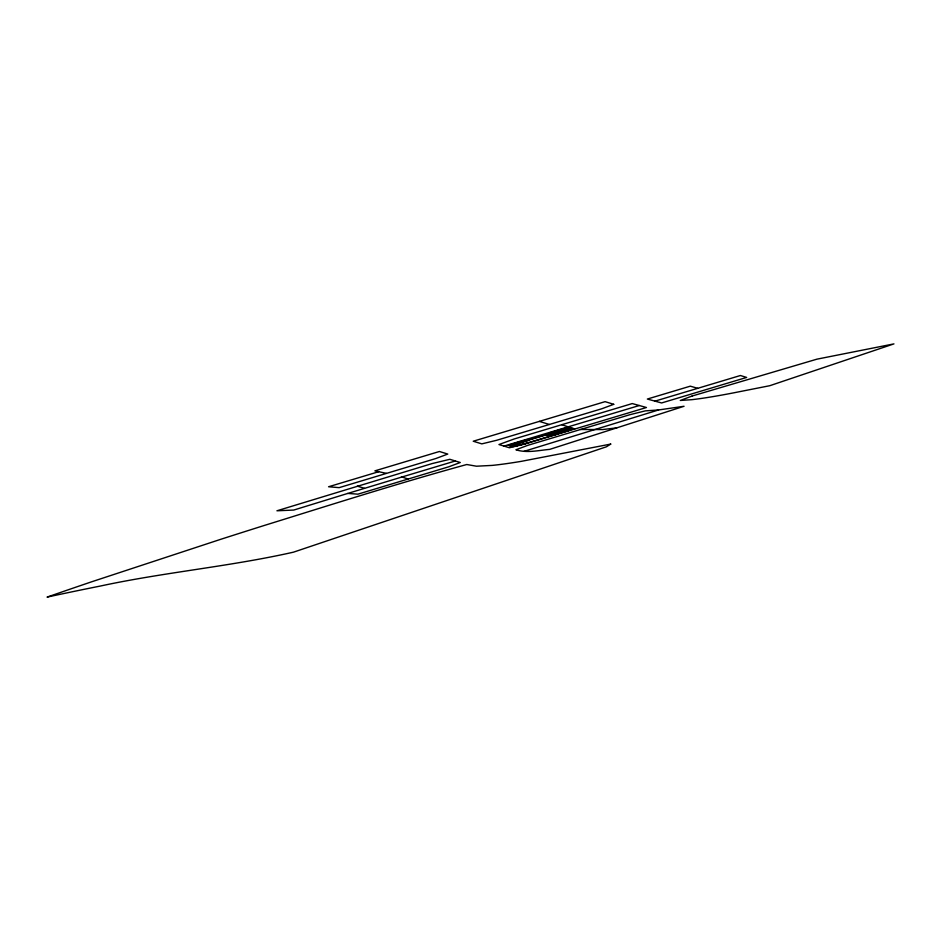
<?xml version="1.0" encoding="UTF-8"?>
<svg xmlns="http://www.w3.org/2000/svg" width="941" height="941" viewBox="0 0 941 941"><rect width="100%" height="100%" fill="white"/><g stroke="black" fill="none" stroke-linecap="round" stroke-linejoin="round"><path stroke-width="1.41" d="M524.043 451.339L658.571 409.958L684.06 406.277L549.72 449.375C538.581 450.363 526.842 453.315 515.903 449.774L527.866 445.305L629.835 414.71L645.338 410.876L658.571 409.958M347.794 493.425L293.757 510.057L276.936 510.787L432.142 463.572L449.845 459.302L460.267 462.502L448.881 466.76L357.909 494.166L347.794 493.425L402.019 476.981L408.041 479.016M378.717 471.712L328.574 486.756L339.148 487.65L435.836 458.526L447.775 454.068L439.435 451.492L374.883 470.865L386.363 473.358M503.988 446.093L639.292 405.524L646.443 407.512L524.196 444.199L509.41 447.763L498.965 444.552L514.009 439.035L632.258 403.571L639.292 405.524M401.242 477.216L455.315 460.984M654.936 401.148L740.402 375.518L746.648 377.435L661.594 402.96L647.349 399.043L690.282 386.175L697.728 388.315M509.352 445.552L569.858 427.414M510.269 445.658L564.788 429.319M516.55 445.728L526.878 443.129M554.849 434.377L573.751 428.708M616.861 427.837L602.652 429.555L580.55 429.496M539.346 421.38L549.379 424.473M357.309 486.121L364.485 488.332M561.753 424.72L574.728 429.025L572.775 428.378L548.203 435.754L546.25 435.107L570.834 427.732L568.882 427.085L549.967 432.754L551.92 433.401M564.059 429.072L568.67 430.602L525.137 443.646L513.021 446.575L509.528 445.422M556.331 433.801L557.131 434.06M553.873 434.048L555.825 434.695M610.721 444.081L606.427 446.787L293.474 552.167C229.628 566.588 164.287 572.246 100.311 586.055A1029.666 61.071 -16.4 0 0 57.225 594.935L47.05 597.112L64.729 590.995A665.405 39.463 -16.4 0 1 92.065 581.656L221.3 539.122A711.914 42.216 -16.4 0 1 263.903 525.584C331.35 504.658 398.678 483.145 466.771 464.513L476.475 466.207L492.096 465.407A527.066 31.253 -16.4 0 0 521.408 461.325L610.721 444.081M692.058 396.043L680.284 400.466L691.717 399.678A394.573 23.396 -16.4 0 0 707.385 397.525L713.443 396.537A422.462 25.054 -16.4 0 0 734.156 392.75L769.785 385.704L893.95 343.888L816.929 359.168L692.058 396.043M613.744 404.312L601.84 408.747L496.577 440.306L481.816 443.87L473.241 441.223L605.087 401.654L613.744 404.312M527.289 439.565L508.375 445.234L510.328 445.881L529.23 440.212L527.289 439.565"/></g></svg>
